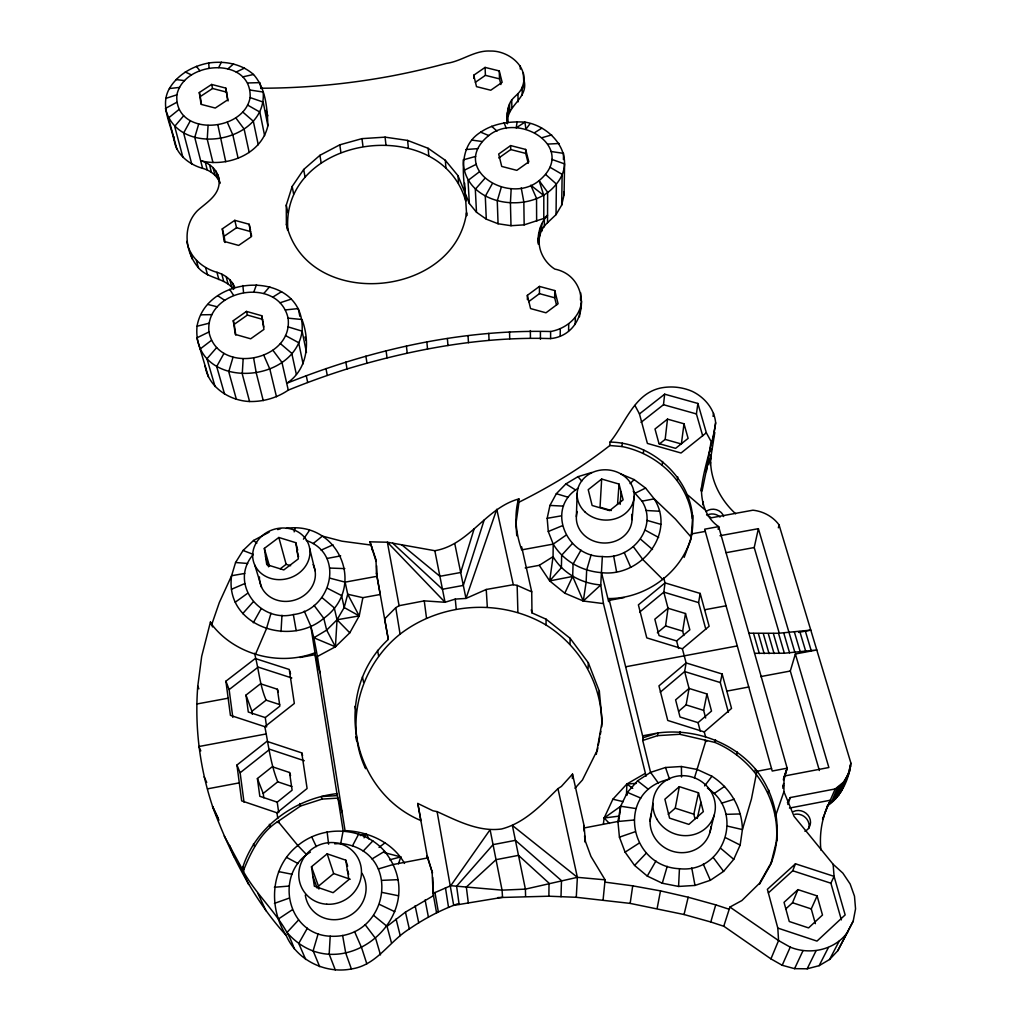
<?xml version="1.0" encoding="UTF-8"?>
<svg xmlns="http://www.w3.org/2000/svg" width="1021" height="1021" viewBox="0 0 1021 1021"><rect width="100%" height="100%" fill="white"/><g stroke="black" fill="none" stroke-linecap="round" stroke-linejoin="round"><path stroke-width="1.5" d="M287.577 230.21L286.403 224.288L286.263 205.132L292.185 186.447L303.684 169.486L319.918 155.32L339.776 144.829L361.97 138.639L385.07 137.146L407.609 140.426L428.156 148.313L445.347 160.323L458.033 175.727L469.341 203.498L476.488 212.24L486.29 219.158L498.069 223.752L510.998 225.705L524.156 224.862L543.785 218.468L543.81 195.509L539.101 180.64C578.32 148.007 518.885 110.97 488.753 135.551C448.742 168.12 508.815 205.846 539.101 180.64L547.639 192.216L547.524 222.693C532.579 236.323 539.177 259.206 554.811 269.085C592.959 276.806 588.772 334.85 550.587 338.589C481.925 336.356 412.841 349.195 347.038 368.964C327.167 375.218 307.563 382.275 288.279 390.137C276.882 397.909 263.341 401.815 249.571 401.521C229.202 400.628 208.373 387.176 205.119 365.99M544.333 226.815L544.346 219.336L547.55 215.201L543.785 218.468M250.119 97.582C252.136 56.397 184.188 60.086 176.875 94.825C173.889 136.674 243.457 133.087 250.119 97.582L263.176 102.074L267.885 125.762C261.414 154.388 227.185 167.546 200.665 160.731C210.811 163.169 219.974 172.243 219.132 183.231C218.341 196.121 205.936 202.911 197.461 210.658C182.044 226.33 184.98 251.996 198.419 267.77C207.799 278.848 225.016 277.674 233.643 289.415M601.752 726.761C602.926 685.665 580.719 646.65 546.056 625.005L546.082 619.198L531.979 612.894L531.29 609.831M306.236 540.428C345.991 554.071 331.174 610.481 293.346 614.553C259.168 623.116 228.666 582.685 253.323 554.403L243.062 550.485L235.57 562.507L231.601 575.729L219.349 602.467L211.564 625.005L210.441 622.031L201.686 656.35L197.742 686.406C194.603 726.901 199.733 767.818 212.547 806.348L212.598 806.769C230.057 853.186 252.621 898.454 286.186 935.453C296.945 960.161 325.137 974.06 351.39 968.967C376.762 965.292 389.078 941.477 409.332 928.97C424.302 918.632 440.523 910.094 457.612 903.84M550.587 338.589L550.625 331.519C565.736 328.864 580.26 317.378 581.549 301.297M286.416 528.368C338.474 520.736 367.241 586.845 323.785 618.33C289.67 647.505 224.403 625.452 231.601 575.729L244.759 573.432M556.534 305.075L554.684 297.787L554.76 290.564L539.433 286.416L527.346 295.363L527.41 299.689M516.766 535.77L515.899 524.003L518.974 502.204C550.944 486.238 581.689 467.631 609.805 445.526L610.022 442.093C625.363 423.626 633.786 394.374 659.898 388.171C670.771 385.836 682.079 386.959 692.276 391.388C704.592 397.322 714.381 408.911 715.644 422.822C712.581 444.594 704.311 465.64 701.491 487.783C701.108 502.715 705.945 517.992 718.656 526.619L787.165 768.175L784.013 779.597L783.924 791.683L794.07 816.379L833.136 864.277L842.874 873.134L850.161 884.02L854.488 896.196L855.547 908.843L853.211 921.121L837.782 950.73L829.563 959.498L819.123 965.675L807.177 968.801L794.58 968.661L782.201 965.279L770.932 958.885L723.915 926.302L710.795 921.989L684.044 914.522L630.161 903.394L576.278 897.293L548.89 896.208L549.017 883.165L518.502 855.368L496.027 859.682L466.342 887.045L468.307 902.972M547.524 222.693L556.049 214.614L556.368 184.022C577.86 158.319 553.28 126.374 524.947 122.137C509.594 121.154 493.666 123.35 480.687 132.168C456.578 147.139 464.083 177.705 465.742 201.111C440.421 112.068 280.341 135.461 287.871 230.108M591.759 472.481L577.963 476.679L565.889 483.916L556.33 493.705L549.949 505.433L547.179 518.311L548.277 531.507L553.203 544.104L553.063 556.662L549.655 580.898L564.792 593.201L583.297 601.024L603.449 603.602L646.102 776.164M556.049 214.614L561.69 205.081L562.137 174.349L550.038 167.278M560.197 335.743L560.299 328.673M563.439 159.57L563.541 153.367L551.149 151.516M561.69 205.081L564.077 194.769L564.575 163.896L551.889 159.429M735.669 513.793C720.226 499.728 709.85 479.245 710.629 458.084L707.119 466.686L702.091 490.973M208.96 331.965C204.685 289.173 278.465 275.504 288.088 318.156C293.448 361.638 217.754 375.639 208.96 331.965L196.798 337.887L208.424 376.915M507.36 123.567C507.067 116.943 506.812 110.077 509.556 103.874C512.032 97.084 519.715 94.328 522.139 87.321C530.346 67.628 508.905 50.527 490.501 51.05C474.535 50.106 461.849 61.298 446.419 63.404C428.093 68.343 409.574 72.568 390.915 76.116C348.046 84.041 304.475 88.189 260.866 88.214M507.424 123.605L507.284 112.769M197.04 326.235C191.195 389.537 294.086 386.959 302.114 331.149C305.994 269.289 206.446 272.084 197.04 326.235L209.114 323.21M568.582 330.919L568.735 323.823M575.168 324.448L575.372 317.327M219.706 182.389C216.797 175.165 209.943 170.328 202.592 168.325C188.285 164.419 174.042 152.691 173.966 136.852M561.001 896.719L561.486 880.638L515.426 840.347L493.054 844.635L456.604 886.19L459.131 904.478M579.507 316.791L579.737 309.631M580.49 300.097L580.707 292.887M267.885 125.762C267.247 108.2 265.817 88.112 253.502 74.482C241.364 63.723 224.365 60.711 208.667 63.008C192.892 65.957 177.705 74.418 169.409 88.533C159.863 105.061 170.443 123.069 173.889 139.686M569.973 644.047L570.152 638.329L546.082 619.198M576.367 516.626L577.171 493.258M626.473 794.708L626.894 783.988L644.915 773.586M572.347 778.525L572.526 774.097L561.384 786.425L557.951 788.646C541.564 804.867 524.654 823.015 501.528 829.001C478.645 832.077 457.268 820.782 437.103 811.618L433.044 810.827L417.819 803.463L420.843 820.539C350.407 790.892 331.672 691.523 388.299 639.427L384.649 618.93L395.765 607.699L399.096 605.695L424.251 600.871L445.041 602.275L455.264 599.097L465.984 598.421L486.238 589.474L513.295 584.714L517.149 585.39L531.724 591.861L531.979 612.894M678.582 886.445L679.437 868.718C627.762 866.459 615.714 789.973 669.546 779.253L665.513 767.498L650.568 772.374L637.563 780.848L627.366 792.373L620.653 806.22L617.935 821.484L619.428 837.156L625.094 852.152L634.577 865.438L647.263 876.056L662.284 883.242L678.582 886.445L694.995 885.437L710.361 880.293L723.595 871.372L733.754 859.337L740.161 845.069L742.407 829.575L751.443 798.996L756.88 771.314L771.506 768.507M603.449 603.602L600.756 584.931L602.339 556.522C566.949 557.172 544.895 508.624 578.039 488.319M511.189 188.591L510.423 202.847L510.998 225.705M588.032 668.398L588.338 662.795L570.152 638.329M576.278 897.293L577.375 877.333L557.951 788.646M310.422 852.101C273.947 873.44 286.722 934.457 330.204 936.206L329.183 954.15L335.296 969.95M601.663 479.04L588.224 489.672L592.129 505.484L609.639 510.615L623.116 499.856L619.058 484.082L601.663 479.04L600.042 507.233L611.311 510.538M243.151 358.945L242.258 373.954L249.571 401.521M281.03 631.565L281.975 615.267M404.546 863.434C392.83 842.465 368.428 831.477 345.047 830.622L317.416 656.465L335.424 646.791L337.032 619.773L334.275 607.891L321.947 597.566M208.08 125.43L207.237 139.252L212.955 162.569M584.165 831.145L584.05 825.568L572.526 774.097M620.806 473.974L634.169 479.602L645.566 488.064L654.206 498.848L675.494 519.153L691.102 537.11C702.167 488.689 657.664 442.629 610.022 442.093M691.128 538.144L692.774 515.414M598.931 696.564L599.314 691.115L588.338 662.795M596.29 754.366L602.148 721.464L599.314 691.115M691.459 535.999C682.487 572.322 645.795 598.651 608.873 598.561L608.644 601.624L601.522 572.641C582.072 571.211 563.311 561.091 553.203 544.104L521.68 549.872C516.154 534.098 513.997 517.239 518.145 500.469L518.898 498.912C485.702 507.948 469.264 544.908 434.831 550.715L387.38 542.228L369.985 541.832L376.073 561.41M617.539 504.387L619.058 484.082M692.276 518.694C688.575 481.899 657.192 453.605 622.006 446.534L622.261 443.114M620.117 504.438L621.074 491.943M827.023 806.131C841.138 796.712 848.821 779.853 850.965 763.287L779.049 524.883C772.974 516.524 763.121 511.279 752.911 510.194L711.343 517.787L706.57 514.826M710.106 461.147L710.642 454.868M632.05 519.587L634.156 496.244M538.246 244.083C537.659 235.443 539.356 226.547 544.346 219.336M643.358 453.401L643.689 449.993M603.105 899.743L605.083 879.834L590.955 856.415L585.403 841.33L584.05 825.568M641.022 422.375L663.497 404.712L664.658 394.183L697.892 403.461L706.341 432.789L711.101 441.48L706.341 471.574M619.721 814.656L620.653 806.22L635.751 808.543M662.221 464.874L662.603 461.492M659.285 444.058L665.169 439.4L667.492 419.133L684.006 423.779L688.116 438.379L675.596 448.359L658.992 443.625L654.997 428.999L667.492 419.133M627.022 795.231L627.366 792.373L640.78 798.077M603.398 823.921L604.151 818L612.868 799.213L626.894 783.988L636.402 783.388M808.785 828.516L809.143 825.708A11.614 10.669 31 0 0 794.759 814.299M684.006 423.779L681.364 443.995L665.169 439.4M658.264 782.954L650.568 772.374L642.732 740.467L643.09 737.762L608.873 598.561M677.306 480.266L677.753 476.896M657.333 632.803L665.564 625.937L668.04 608.261L663.816 592.142L665.041 582.902L663.701 577.848M702.678 435.801L696.411 413.939L697.892 403.461M687.592 498.593L688.065 495.274L704.669 509.53M630.161 903.394L632.714 885.845L604.853 882.106M642.732 740.467L657.55 735.656L657.958 732.95C693.795 728.267 731.917 741.323 755.527 769.183C776.254 794.976 783.222 830.647 771.621 861.903L770.778 864.251L777.287 838.164M525.215 567.906L539.267 565.328L553.063 556.662C563.018 573.457 581.523 583.514 600.756 584.931L583.297 601.024L586.105 582.353L586.679 570.037L591.21 554.582M679.437 868.718C724.183 873.58 745.113 812.014 707.438 788.148M517.098 121.958L516.205 127.829L524.947 122.137L525.904 129.22L529.95 123.796M691.102 537.11L691.6 533.894L705.294 531.392M701.019 490.846L701.491 487.783M713.066 416.364L713.551 413.301M650.096 821.101L652.866 803.425M711.024 451.767L711.509 448.73M713.207 438.06L713.692 435.01M714.19 431.972L715.644 422.822M683.828 635.521L682.666 631.131L685.487 613.532L668.04 608.261L654.831 619.211L659.043 635.573L676.604 640.933L689.839 629.842L685.487 613.532M702.92 504.833L703.367 502.026M710.042 461.786L710.629 458.084M709.965 462.717L714.815 432.432M710.169 464.849L710.565 462.398M705.83 629.268L698.594 602.594L700.176 593.431L665.041 582.902L638.393 604.866L646.778 637.883L682.373 648.769L709.136 626.269L700.176 593.431M507.488 120.58C508.075 104.64 528.827 97.684 523.964 80.097M294.252 948.803C284.374 918.772 258.607 898.761 243.534 871.73L242.449 869.433L242.896 866.931C256.105 826.359 295.26 798.371 336.943 793.636M243.534 871.73L243.968 869.241C251.447 850.876 261.274 831.643 278.707 820.973L300.544 806.016L322.074 799.098L337.977 798.116L343.145 830.839L340.733 843.461L334.671 843.831M618.752 820.578L619.288 817.566M657.55 735.656L679.731 734.278L680.203 731.559M678.927 711.037L686.112 704.898L689.06 688.435L684.644 671.563L686.112 662.935L682.373 648.769M718.159 529.376L718.656 526.619L704.681 529.184L772.221 771.034L787.165 768.175L783.452 779.546M601.522 572.641C639.861 577.49 676.553 534.072 654.206 498.848L642.018 501.158L633.237 491.305M602.339 556.522C631.093 560.146 658.711 527.666 642.018 501.158M597.234 750.894L597.796 747.883M598.357 744.858L599.774 737.315M600.335 734.303L600.91 731.278M668.232 814.311L675.251 808.185L679.335 786.655L698.492 792.807L703.341 811.644L688.856 824.394L669.559 818.127L664.888 799.226L679.335 786.655M657.154 908.32L660.498 890.886L632.714 885.845M304.284 611.171L310.78 626.09L313.855 637.78L335.424 646.791L349.795 632.816L359.213 615.905L362.876 597.668L380.22 594.49L376.43 573.202L375.996 559.687L369.985 541.832M705.664 718.005L703.648 710.361L706.953 693.974L689.06 688.435L675.608 699.87L680.024 717.01L698.045 722.651L700.317 731.33M728.369 712.237L720.303 682.564L722.153 674.013L686.112 662.935L658.953 685.87L667.747 720.456L704.273 731.929L705.728 737.456M694.995 818.791L693.833 814.196L698.492 792.807M779.227 633.109L754.213 547.537L758.373 528.674L719.996 535.719M697.266 818.446L700.917 802.2M776.445 840.589C779.98 798.664 753.243 758.501 714.93 742.42L715.53 739.727M298.515 920.023L286.99 932.479C340.095 993.293 435.074 914.574 384.623 851.31C363.106 826.244 322.802 824.777 297.838 845.516C270.476 867.046 268.051 907.21 286.186 935.453M330.204 936.206C389.971 939.652 403.474 850.187 340.733 843.461M684.044 914.522L688.18 897.229L660.498 890.886M778.347 527.793L779.049 524.883M709.837 832.6L714.177 815.141M789.45 808.07L830.622 800.17C822.301 815.307 819.097 832.97 820.91 850.097M364.714 766.797C344.192 720.852 361.332 664.901 400.079 634.143C441.48 602.186 501.005 598.37 546.056 625.005M736.664 754.672L737.353 752.005M294.15 531.864L295.248 527.819M710.795 921.989L715.721 904.861L688.18 897.229M754.774 771.799L755.527 769.183M662.284 883.242L667.223 866.331M318.169 933.73L313.128 950.832L319.688 966.708M233.005 357.286L228.742 371.721L236.374 399.313M270.999 613.264L266.392 628.872L255.901 653.325M501.324 187.137L497.265 200.882L498.069 223.752M198.699 124.052L194.743 137.401L202.592 168.325M550.625 331.519C460.611 329.285 370.215 349.795 286.722 383.322C308.023 369.347 310.307 341.678 301.986 319.509L288.088 318.156M819.391 770.51L790.305 671.027L795.359 653.989L816.787 649.969L784.345 653.223L754.583 653.312M679.731 734.278L705.154 740.161L705.562 741.68L694.446 777.951M474.203 528.648L460.688 572.5L439.898 576.303L401.776 544.806M771.621 861.903L759.56 883.216L741.884 900.548L729.913 907.069L723.838 925.983M768.034 792.755L768.839 790.19M484.145 520.085L463.317 585.416L442.463 589.245L392.753 543.185M398.496 863.868L400.794 856.9L384.279 852.612M783.503 778.921L786.425 770.013M783.477 780.197L784.319 777.632M782.775 786.144L783.63 783.592M782.724 788.148L783.579 785.596M775.462 816.2L783.924 791.683M787.855 804.497L790.28 797.554L835.191 788.952L843.372 782.29L848.796 773.459M253.884 291.84L256.501 284.642M826.933 807.739L822.569 819.301L824.036 815.702M684.159 557.338L690.962 539.216M768.405 892.877L792.717 870.76L795.461 863.804L834.068 876.363L845.158 914.905L816.991 941.107L777.811 928.076L767.384 889.317L795.461 863.804M783.86 777.785L784.587 775.973L828.873 767.511L795.359 653.989M835.191 788.952L825.453 811.363M831.349 802.442L837.462 787.536M833.43 800.872L839.594 785.94M785.711 908.984L792.526 902.743L797.95 889.623L817.106 895.902L822.492 915.02L808.568 927.91L789.271 921.516L784.039 902.347L797.95 889.623M835.369 799.162L841.559 784.192M849.804 766.069L850.965 763.287M837.156 797.299L843.372 782.29M849.013 770.064L850.748 765.903M838.764 795.295L845.018 780.261M770.932 958.885L778.564 940.571L777.811 928.076M843.959 783.707L850.314 768.481M840.194 793.164L846.473 778.104M849.663 771.008L841.432 790.93M782.201 965.279L790.228 947.131C810.061 955.311 834.91 950.015 847.634 932.16M815.371 923.66L811.261 908.92L817.106 895.902M841.393 919.87L830.89 883.216L834.068 876.363L833.136 864.277M794.58 968.661L803.029 950.615M564.792 593.201L572.666 576.457L573.075 564.09L580.987 550.14M364.063 837.82L366.105 833.634L369.168 839.185M807.177 968.801L816.06 950.755M218.711 67.539L221.353 62.179M596.468 751.801L582.455 779.967L574.989 788.263M837.782 950.73L853.211 921.121M819.123 965.675L828.401 947.526M829.563 959.498L839.173 941.171M352.513 845.796L358.741 833.927M190.353 120.759L183.627 133.011L191.718 163.973M223.956 353.419L216.682 366.539L224.594 394.195M492.326 183.665L485.294 196.236L486.29 219.158M253.297 622.746L261.172 608.695M787.433 802.634L790.28 797.554M307.347 928.204L298.732 943.43L305.687 959.472M759.522 884.173L770.038 865.578M647.263 876.056L655.941 860.971M303.454 539.165L309.503 530.32M436.58 912.889L433.095 893.413L450.784 885.679L490.093 829.703L502.064 890.146L502.536 897.331L453.694 905.372L437.103 811.618M704.63 785.889L711.956 776.254C730.079 787.816 742.114 807.943 742.407 829.575L727.45 826.117M183.627 115.807L174.668 126.374L182.938 157.413M216.631 347.612L206.944 358.767L215.061 386.551M263.839 293.423L269.684 286.722M484.822 178.445L475.314 189.255L476.488 212.24M539.267 565.328L549.655 580.898L561.397 567.676L561.652 555.233L572.398 543.517M242.679 613.647L253.182 601.88M634.577 865.438L646.395 853.033M363.182 851.08L372.882 840.896M630.059 483.609L634.169 479.602M243.062 550.485L253.553 540.454L269.161 532.183M227.925 68.854L233.579 63.915M704.273 731.929L731.534 708.421L722.153 674.013M475.671 156.404L463.24 159.863C462.73 205.642 531.494 216.592 556.368 184.022L545.673 174.514M698.045 722.651L711.522 711.063L706.953 693.974M660.268 692.2L684.644 671.563L720.303 682.564M318.909 889.061L318.475 886.151L333.688 873.568L350.254 879.247M639.669 612.077L663.816 592.142L698.594 602.594M345.8 860.193L348.863 879.592L333.114 892.686L314.353 886.202L311.469 866.752L327.179 853.837L345.8 860.193L347.638 866.216M391.464 942.842L387.048 926.353L405.439 912.123L433.491 895.647M313.166 543.555L322.381 536.102L341.92 541.181L370.559 544.997M178.956 109.528L168.478 117.977L176.863 149.117M276.959 812.805L307.104 788.506L301.757 752.885L266.902 741.348L236.949 765.035L241.658 800.86L276.959 812.805L277.776 818.523M277.227 802.161L292.108 790.19L289.53 772.501L272.224 766.733L257.394 778.551L259.819 796.291L277.227 802.161L278.707 812.652M263.826 797.797L263.214 793.432L277.738 781.805L291.878 786.54M706.341 432.789L681.045 453.005L647.391 443.42L639.452 413.926L634.922 405.414M244.006 802.11L240.126 772.769L269.761 749.286L304.258 760.722M264.847 726.697L294.342 703.456L289.249 669.47L255.25 658.532L225.909 681.186L230.414 715.364L264.847 726.697C268.497 745.228 270.642 764.142 277.738 781.805M639.452 413.926L664.658 394.183M265.281 717.584L279.856 706.136L277.393 689.252L260.508 683.776L245.984 695.084L248.294 712.02L265.281 717.584L266.609 726.939M252.327 714.33L251.906 711.292L266.124 700.164L279.677 704.579M232.801 717.329L229.138 689.596L258.16 667.109L291.815 677.982M200.167 348.991L211.513 340.287M379.021 847.404L385.262 842.631M479.334 171.847L468.039 180.436L469.341 203.498M280.277 568.774L286.148 564.332L290.64 565.723M295.784 542.687L298.336 558.895L283.8 569.935L266.749 564.639L264.337 548.392L278.835 537.48L295.784 542.687L297.685 550.115M528.648 301.667L539.458 293.64L554.684 297.787M235.238 602.211L247.567 593.329M498.81 158L510.73 149.551L525.713 153.405L528.227 163.283M609.448 823.475L604.151 818L620.998 806.041M510.64 145.582L498.682 154.043L501.719 166.436L516.83 170.354L528.814 161.803L525.662 149.436L510.64 145.582L510.73 149.551M261.759 315.731L263.929 329.413L250.681 338.806L235.315 334.416L233.273 320.696L246.469 311.405L261.759 315.731L263.826 326.975M235.8 334.99L234.217 324.333L247.388 315.068L262.627 319.382M553.203 544.104L566.03 535.195M475.365 82.28L485.409 75.35L499.499 78.872L500.928 84.552M225.079 242.488L224.148 236.247L236.553 227.734L250.872 231.652M473.731 75.235L485.09 67.412L499.256 70.934L502.141 82.331L490.756 90.231L476.513 86.645L473.731 75.235L473.884 78.4M714.151 793.547L724.604 786.361M249.175 224.263L251.166 236.795L238.659 245.423L224.173 241.428L222.297 228.87L234.779 220.332L249.175 224.263L250.528 230.172M278.707 918.811L292.261 909.788M225.769 88.1L227.632 99.892L215.265 108.047L201.06 104.346L199.299 92.528L211.641 84.449L225.769 88.1L228.066 100.964M201.379 103.938L200.282 96.561L212.585 88.495L226.675 92.145M625.094 852.152L639.235 843.078M534.787 132.564L541.743 128.212M272.773 297.137L281.554 291.649M372.014 858.955L384.623 851.31M705.562 741.68L707.349 740.659L714.93 742.42M176.659 102.368L165.453 108.43C177.386 158.638 267.4 142.927 263.176 92.043L250.158 90.052M463.93 170.405L476.22 164.33M635.534 493.028L645.566 488.064M236.183 72.019L244.542 68.101M321.156 550.128L332.999 544.818M231.486 589.27L244.695 583.616M548.277 531.507L562.29 525.738M274.419 903.381L288.994 898.199M619.428 837.156L634.934 831.821M360.349 835.548L366.105 833.634M280.111 302.765L291.317 299.089M643.09 737.762L657.958 732.95L642.617 735.847M165.785 98.386L176.875 94.825M721.426 803.246L734.303 799.201M210.441 622.031L211.411 623.971C234.447 654.716 279.078 666.381 314.698 652.891L320.007 672.775M277.686 529.605L280.533 528.738M378.421 868.935L393.174 864.519L427.595 857.934L432.483 873.044L427.186 855.585L427.595 857.934M542.279 137.618L551.697 134.925M389.639 859.835L400.794 856.9M242.934 76.83L253.502 74.482M605.083 879.834L577.375 877.333L525.394 889.125L502.064 890.146L450.784 885.679M549.655 580.898L572.666 576.457L583.297 601.024M583.897 828.005L617.935 821.484L633.76 820.042M326.899 558.487L340.669 555.883M798.626 632.395L810.802 630.123L778.513 633.275L748.891 633.199M265.868 734.01L198.84 746.53L200.805 750.869M625.643 666.79L737.29 645.923M760.696 676.591L790.305 671.027M207.557 788.837L239.297 782.865M726.824 691.128L748.75 687.005M609.307 600.335L624.086 597.604M197.142 703.941L228.155 698.185M704.63 609.767L726.071 605.798M726.071 552.706L754.213 547.537M299.932 657.498L314.991 654.716L314.698 652.891M330.179 578.243L345.124 582.136L376.991 576.303L376.647 565.813M547.179 518.311L561.422 515.822M345.124 582.136L347.714 594.26L359.213 615.905L337.032 619.773L326.682 630.11L313.855 637.78L317.416 656.465M604.151 818L619.556 816.06M169.409 88.533L179.581 87.41M285.344 309.925L298.285 308.584L299.855 316.306M274.381 887.262L288.905 886.088M465.984 149.525L477.7 148.632M665.513 767.498L681.415 766.516L697.241 769.489L711.956 776.254M342.226 812.818L337.249 795.601L321.296 796.584L322.074 799.098M547.856 144.089L559.138 143.489M497.891 897.574L548.89 896.208M381.943 880.357L397.909 879.668M725.969 814.35L740.391 813.941M247.695 82.969L259.87 82.637L261.057 88.61M200.843 314.838L211.934 314.634M329.987 568.072L344.817 568.608M549.949 505.433L563.464 506.122M645.961 510.487L659.489 511.227M235.57 562.507L247.707 563.477M609.805 445.526L622.006 446.534M176.046 79.536L184.559 80.633M471.944 140.094L482.167 141.523M276.831 822.262L278.937 822.556L297.838 845.516L306.517 854.564M217.384 272.492L216.95 272.339C202.388 268.14 189.357 256.871 186.869 241.377M278.529 871.577L291.993 874.257M382.326 892.469L398.484 895.762M362.876 597.668L347.714 594.26L344.192 607.533L337.032 619.773L349.795 632.816M705.154 740.161L707.349 740.659M612.868 799.213L623.218 801.664M207.888 304.449L217.231 306.798M663.497 404.712L696.411 413.939M647.072 520.391L661.021 524.398M556.33 493.705L568.25 497.278M288.152 326.899L302.114 331.149L306.479 352.487M665.564 625.937L682.666 631.131M686.112 704.898L703.648 710.361M675.251 808.185L693.833 814.196M792.717 870.76L830.89 883.216M715.721 904.861L729.224 909.277M792.526 902.743L811.261 908.92M234.881 287.552C231.869 279.869 224.735 274.547 216.95 272.339L218.864 279.563M480.687 132.168L488.753 135.551M185.248 71.968L191.476 74.929M379.506 904.427L394.795 911.689M725.714 837.756L740.161 845.069M327.447 588.3L341.55 595.537L344.192 607.533L359.213 615.905M286.531 857.359L298.004 863.511M645.259 530.193L658.647 537.467M285.51 335.552L298.655 342.686L303.097 363.884M790.228 947.131L778.564 940.571L729.913 907.069M247.58 105.061L259.832 112.042L264.618 135.64M565.889 483.916L575.436 489.876M217.715 295.745L224.62 300.238M720.073 517.034L717.942 515.465A10.44 9.176 10.4 0 0 707.566 514.916M626.894 783.988L632.739 788.352M637.563 780.848L648.45 789.361M543.81 195.509L530.767 185.235L536.536 198.355L536.638 221.276M577.375 877.333L512.376 825.453L525.394 889.125L525.598 896.323M373.635 915.416L387.048 926.353M253.553 540.454L256.833 543.185M720.864 848.451L733.754 859.337M280.316 343.541L291.776 353.343L296.358 374.413M640.614 539.228L652.508 549.515M242.679 111.965L253.336 121.257L258.249 144.765M491.637 126.285L496.997 131.096M662.935 579.583L642.975 559.699L633.441 546.835M577.963 476.679L581.728 481.095M196.364 66.339L199.861 70.679M365.135 924.669L375.741 938.707L380.501 954.903M314.047 605.376L323.785 618.33L326.682 630.11L335.424 646.791M713.207 857.449L723.595 871.372M272.926 350.292L281.949 362.366L288.279 390.137M235.762 117.811L244.134 129.08L249.213 152.512M224.25 836.033L242.449 869.433M229.623 289.3L233.605 295.363M311.673 836.824L316.293 846.588M212.547 806.348L218.239 818.421M212.598 806.769L218.928 820.195M239.054 864.315L248.588 884.492M242.896 866.931L243.968 869.241M204.123 776.828L206.727 782.431M257.968 893.528L265.971 910.758M624.227 552.501L630.71 567.268M703.278 864.111L710.361 880.293M253.425 843.984L254.459 846.345M227.275 122.188L232.839 134.938L238.123 158.306M263.826 355.321L269.838 369.091L276.474 396.761M354.542 931.509L361.651 947.858L366.82 963.824M197.691 686.01L198.878 688.83M236.949 765.035L240.126 772.769M504.042 122.814L506.352 128.467M269.34 824.304L270.31 826.729M229.636 845.528L234.179 856.938M257.394 778.551L263.214 793.432M225.909 681.186L229.138 689.596M211.411 623.971L212.521 626.932M245.984 695.084L251.906 711.292M312.911 876.452L317.161 888.117M311.469 866.752L318.475 886.151M351.39 968.967L345.749 953.142L342.622 935.453M266.009 110.498L267.872 115.832M289.53 772.501L290.564 775.501M299.676 803.527L300.544 806.016M286.403 224.288C307.27 311.252 454.268 298.719 466.546 212.674L466.712 215.661M266.124 700.164C259.679 685.168 258.734 668.832 254.51 653.3M304.973 336.93L306.338 340.988M327.179 853.837L333.688 873.568M277.393 689.252L278.35 692.225M301.757 752.885L302.586 755.489M347.331 869.866L348.684 874.282M254.816 565.187L261.542 587.19M289.67 670.886L290.526 673.72M805.275 630.863L811.236 650.722M799.813 631.527L805.748 651.398M794.402 632.088L800.298 651.985M758.373 528.674L794.912 652.483M783.745 632.969L789.59 652.904M778.513 633.275L784.345 653.223M265.537 556.496L268.561 566.834M773.369 633.492L779.163 653.466M264.337 548.392L269.493 566.132M768.29 633.607L774.071 653.606M763.3 633.645L769.055 653.67M758.399 633.594L764.142 653.644M753.587 633.441L759.318 653.517M190.021 251.562L192.076 258.849M196.389 260.508L198.419 267.77M205.578 267.604L207.557 274.853M278.835 537.48L286.148 564.332M676.604 640.933L678.582 648.475M233.273 320.696L234.217 324.333M221.825 274.126L223.701 281.349M297.06 550.778L298.579 556.713M226.164 276.627L228.028 283.838M229.865 279.767L231.703 286.965M554.76 290.564L558.091 303.748L545.98 312.796L530.563 308.572L527.346 295.363M263.252 400.64L256.284 373.061L253.667 358.282M232.801 283.442L233.898 287.756M222.297 228.87L224.148 236.247M205.349 162.377L207.25 169.984M396.071 918.989L400.232 935.657M246.469 311.405L247.388 315.068M209.522 164.7L211.411 172.281M213.07 167.597L214.933 175.178M309.669 548.481A28.894 25.563 -16.1 0 1 270.667 578.384A28.894 25.563 -16.1 0 1 263.597 534.608A28.894 25.563 -16.1 0 1 309.669 548.481L315.093 570.79M217.869 174.833L220.064 183.474M215.878 171.018L217.728 178.586M199.299 92.528L200.282 96.561M355.678 736.779L356.61 740.672M364.893 766.158L365.492 768.673M234.779 220.332L236.553 227.734M354.9 706.341L356.15 711.675M225.743 161.739L217.83 124.792M211.641 84.449L212.585 88.495M405.439 912.123L409.332 928.97M521.616 546.694L531.724 591.861M513.295 584.714L496.78 509.262L465.984 598.421L454.894 544.193M362.417 676.897L363.616 682.385M415.126 905.78L418.725 922.78M306.249 375.639L307.691 382.492M434.831 550.715L445.041 602.275L387.38 542.228L399.096 605.695M286.263 205.132L287.731 212.598M377.54 650.377L378.625 656.005M425.093 899.96L428.412 917.113M292.185 186.447L293.614 193.99M325.967 368.555L327.282 375.434M691.753 867.965L694.995 885.437M613.621 555.807L616.556 571.696M521.233 187.941L523.837 201.979L524.156 224.862M376.43 573.202L388.299 639.427M417.819 803.463L427.531 857.691M432.802 886.828L433.198 889.074M371.721 546.975L372.282 550.14M303.684 169.486L305.037 177.08M293.346 614.553L296.192 630.621M434.933 892.469L438.354 911.97M345.851 362.059L347.038 368.964M395.765 607.699L400.079 634.143M319.918 155.32L321.168 162.964M251.115 233.209L251.613 236.336M445.45 887.747L448.538 907.375M310.78 626.09L315.476 655.801M314.991 654.716L337.249 795.601M365.901 356.163L366.96 363.093M339.776 144.829L340.912 152.499M278.707 820.973L278.937 822.556M507.195 117.326L507.82 121.856M386.091 350.854L387.036 357.822M361.97 138.639L362.978 146.348M424.251 600.871L426.51 618.113M327.116 831.834L328.609 844.201M406.409 346.157L407.226 353.138M385.07 137.146L385.951 144.854M242.845 285.523L243.572 292.504M580.898 304.284L581.319 308.482M407.609 140.426L408.374 148.134M426.855 342.048L427.544 349.054M563.783 191.795L564.077 194.769M455.264 599.097L456.208 608.861M208.667 63.008L209.139 68.165M524.067 88.01L523.326 72.81M584.574 835.854L585.11 842.146M428.156 148.313L428.794 155.996M447.389 338.551L447.964 345.57M445.347 160.323L445.896 167.967M464.606 183.129L466.674 215.393M468.026 335.654L468.473 342.686M458.033 175.727L458.518 183.333M486.238 589.474L487.311 606.908M538.22 238.148L538.501 243.087M488.74 333.357L489.072 340.401M432.674 877.409L433.427 894.332M432.074 870.747L433.095 893.413M485.09 67.412L485.409 75.35M499.256 70.934L499.499 78.872M515.809 520.774L515.899 524.003M517.149 585.39L517.902 612.396M509.53 331.672L509.721 338.73M509.556 103.874L509.734 111.71M518.898 498.912L518.974 502.204M518.145 500.469L518.221 503.749M508.075 108.264L508.267 116.088M511.7 99.65L511.866 107.499M517.953 93.996L518.094 101.87M520.276 65.969L520.327 69.147M522.139 87.321L522.254 95.208M681.415 766.516L681.543 777.019M525.662 149.436L525.713 153.405M530.358 330.587L530.435 337.645M540.415 332.182L540.428 339.24M539.879 228.423L539.892 235.864M539.433 286.416L539.458 293.64M538.692 233.235L538.705 240.662M541.768 223.765L541.781 231.218M706.175 511.508A10.491 9.202 10.3 0 1 718.784 510.717L720.928 512.287A10.491 9.202 10.3 0 1 723.57 516.562M313.115 564.549A28.218 25.129 -16.5 0 1 292.657 600.616A28.218 25.129 -16.5 0 1 259.436 576.929M631.642 514.418A27.886 24.721 4.2 0 1 603.028 542.981A27.886 24.721 4.2 0 1 577.261 511.534M362.008 873.3A31.051 29.698 -37.8 0 1 345.506 917.611A31.051 29.698 -37.8 0 1 305.292 895.072M710.935 826.576A30.77 29.047 25.6 0 1 675.111 851.948A30.77 29.047 25.6 0 1 651.372 813.609M804.918 831.285A11.665 10.708 30.7 0 0 809.066 827.533L810.176 824.955A11.665 10.708 30.7 0 0 805.99 813.201A11.665 10.708 30.7 0 0 793.33 811.593M584.791 511.763A28.537 25.129 4 0 0 632.931 502.715A28.537 25.129 4 0 0 599.25 470.336A28.537 25.129 4 0 0 584.791 511.763M326.822 904.223A31.842 30.362 -35.6 0 0 358.792 859.631A31.842 30.362 -35.6 0 0 304.794 856.377A31.842 30.362 -35.6 0 0 326.822 904.223M656.809 819.072A31.549 29.686 23.9 0 0 710.922 822.211A31.549 29.686 23.9 0 0 684.581 775.73A31.549 29.686 23.9 0 0 656.809 819.072"/></g></svg>
